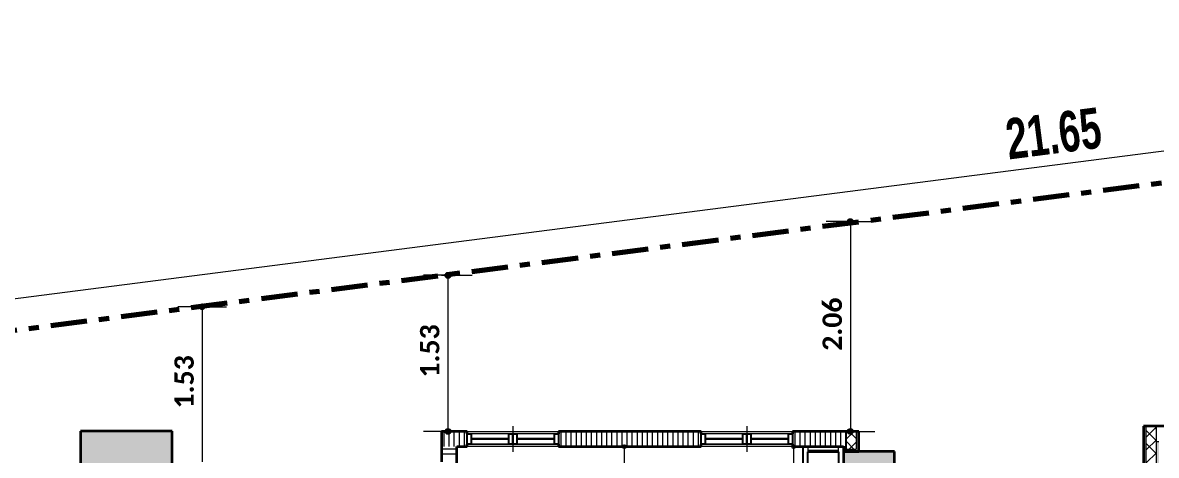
# Model space of a CAD drawing. Header units: metres. Extents: x -144 to 1000, y -717 to 29.
# Drawn here: x 783.11 to 794.25, y -548.41 to -544.15 of the extents above; entities that cross this region are included whole.
import ezdxf

# ---------------------------------------------------------------- set-up
doc = ezdxf.new("R2010")
doc.units = ezdxf.units.M
doc.linetypes.add('Dash Dot 3_16_', pattern=[0.595313, 0.357187, -0.119063, 0, -0.119063])
doc.layers.get('0').update_dxf_attribs({"color": 1})
for name, color, linetype, lineweight in [('A-ANNO-DIMS', 1, 'Continuous', 9), ('A-DETL', 1, 'Continuous', 9), ('A-DETL-GENF', 1, 'Continuous', 9), ('A-DETL-THIN', 1, 'Continuous', 9), ('A-GENM', 1, 'Continuous', 9), ('A-GLAZ', 1, 'Continuous', 9), ('A-WALL', 4, 'Continuous', 9), ('S-COLS', 7, 'Continuous', 9)]:
    doc.layers.add(name, color=color, linetype=linetype, lineweight=lineweight)
doc.layers.add('A-WALL-PATT', color=7, linetype='Continuous', lineweight=35, true_color=0x9c9c9c)
doc.styles.add('Britannic Bold_B_1', font='', dxfattribs={"width": 0.7, "height": 0.4})
doc.styles.add('Calibri_B_3', font='calibrib.ttf', dxfattribs={"height": 0.15})
doc.styles.get('Britannic Bold_B_1').set_extended_font_data('Britannic Bold', bold=True)

# ---------------------------------------------------------------- blocks, each defined once
blk = doc.blocks.new('G')
at = {"layer": 'A-ANNO-DIMS', "lineweight": 25, "true_color": 0x0000ff}
h = blk.add_hatch(color=5, dxfattribs=at)
edge = h.paths.add_edge_path()
edge.add_arc((785.839, -489.607), 0.025, 0, 360)
h = blk.add_hatch(color=5, dxfattribs=at)
edge = h.paths.add_edge_path()
edge.add_arc((781.882, -490.135), 0.025, 0, 360)
h = blk.add_hatch(color=5, dxfattribs=at)
edge = h.paths.add_edge_path()
edge.add_arc((779.467, -490.444), 0.025, 0, 360)
h = blk.add_hatch(color=5, dxfattribs=at)
edge = h.paths.add_edge_path()
edge.add_arc((781.882, -491.67), 0.025, 0, 360)
h = blk.add_hatch(color=5, dxfattribs=at)
edge = h.paths.add_edge_path()
edge.add_arc((785.839, -491.67), 0.025, 0, 360)
at = {"layer": 'A-ANNO-DIMS', "lineweight": 25}
h = blk.add_hatch(color=256, dxfattribs=at)
edge = h.paths.add_edge_path()
edge.add_arc((783.616, -491.82), 0.015, 0, 360)
h = blk.add_hatch(color=256, dxfattribs=at)
edge = h.paths.add_edge_path()
edge.add_arc((785.28, -491.82), 0.015, 0, 360)
at = {"layer": 'A-WALL-PATT', "true_color": 0x747474}
h = blk.add_hatch(color=8, dxfattribs=at)
h.paths.add_polyline_path([(788.721, -500.769), (788.746, -500.769), (788.746, -500.669), (788.721, -500.669), (788.721, -500.694)])
h.paths.add_polyline_path([(788.721, -499.669), (788.746, -499.668), (788.746, -499.344), (788.721, -499.344), (788.721, -499.668)])
h.paths.add_polyline_path([(788.721, -499.244), (788.746, -499.244), (788.746, -497.269), (788.721, -497.269), (788.721, -499.219)])
h.paths.add_polyline_path([(788.746, -497.119), (788.746, -492.169), (788.721, -492.169), (788.721, -497.119)])
h.paths.add_polyline_path([(788.746, -492.019), (788.746, -491.62), (788.721, -491.62), (788.721, -492.019)])
at = {"layer": 'A-WALL-PATT', "lineweight": 5, "true_color": 0x747474}
blk.add_hatch(color=8, dxfattribs=at).paths.add_polyline_path([(785.921, -491.869), (785.921, -491.67), (785.896, -491.67), (785.896, -491.869)])
at = {"layer": 'A-WALL-PATT', "true_color": 0x747474}
blk.add_hatch(color=8, dxfattribs=at).paths.add_polyline_path([(785.771, -491.869), (785.896, -491.869), (785.896, -491.844), (785.796, -491.844), (785.796, -491.82), (785.771, -491.82), (785.771, -491.857)])
at = {"layer": 'A-WALL-PATT', "lineweight": 5, "true_color": 0x747474}
h = blk.add_hatch(color=8, dxfattribs=at)
h.paths.add_polyline_path([(788.846, -500.769), (788.871, -500.769), (788.871, -500.669), (788.796, -500.669), (788.796, -500.694), (788.846, -500.694)])
h.paths.add_polyline_path([(788.836, -499.669), (788.871, -499.668), (788.871, -496.47), (788.846, -496.47), (788.846, -499.644), (788.796, -499.644), (788.796, -499.669)])
h.paths.add_polyline_path([(788.871, -496.32), (788.871, -494.92), (788.846, -494.92), (788.846, -496.32), (788.869, -496.32)])
h.paths.add_polyline_path([(788.871, -494.77), (788.871, -491.77), (788.846, -491.77), (788.846, -494.77), (788.853, -494.77)])
at = {"layer": 'S-COLS', "true_color": 0x5b5b5b}
h = blk.add_hatch(color=251, dxfattribs=at)
h.paths.add_polyline_path([(778.071, -511.619), (778.571, -511.619), (778.571, -510.719), (778.071, -510.719), (778.071, -511.443)])
h.paths.add_polyline_path([(796.371, -511.619), (796.371, -510.719), (795.871, -510.719), (795.871, -511.619), (796.317, -511.619)])
h.paths.add_polyline_path([(786.271, -511.619), (786.271, -510.719), (785.771, -510.719), (785.771, -511.619)])
h.paths.add_polyline_path([(778.132, -503.919), (778.571, -503.919), (778.571, -503.219), (778.071, -503.219), (778.071, -503.919)])
h.paths.add_polyline_path([(792.071, -503.919), (792.571, -503.919), (792.571, -500.769), (792.071, -500.769), (792.071, -503.769)])
h.paths.add_polyline_path([(795.971, -503.919), (796.371, -503.919), (796.371, -503.219), (795.971, -503.219), (795.971, -503.737)])
h.paths.add_polyline_path([(781.971, -503.919), (783.971, -503.919), (783.97, -503.419), (782.271, -503.419), (782.271, -501.269), (783.971, -501.269), (783.971, -500.769), (781.971, -500.769), (781.971, -503.772)])
h.paths.add_polyline_path([(786.271, -503.919), (786.271, -503.019), (785.771, -503.019), (785.771, -503.919), (785.921, -503.919)])
h.paths.add_polyline_path([(785.771, -501.669), (786.271, -501.669), (786.271, -500.769), (785.771, -500.769), (785.771, -500.809)])
h.paths.add_polyline_path([(778.071, -501.469), (778.571, -501.469), (778.571, -500.768), (778.071, -500.768), (778.071, -500.843)])
h.paths.add_polyline_path([(796.371, -501.469), (796.371, -501.469), (796.371, -500.768), (795.971, -500.769), (795.971, -501.469), (796.246, -501.469)])
h.paths.add_polyline_path([(786.121, -492.769), (786.271, -492.769), (786.271, -491.869), (785.771, -491.869), (785.771, -492.769), (786.021, -492.769)])
h.paths.add_polyline_path([(796.371, -492.769), (796.371, -491.869), (795.871, -491.869), (795.871, -492.769), (796.296, -492.769)])
h.paths.add_polyline_path([(779.171, -492.169), (779.171, -491.669), (778.271, -491.669), (778.271, -492.169), (778.764, -492.169)])
at = {"layer": 'A-ANNO-DIMS', "color": 5, "true_color": 0x0000ff}
for p, q in [((777.251, -490.412), (798.727, -487.649)), ((785.839, -489.607), (785.599, -489.607)), ((785.839, -489.607), (785.839, -491.67)), ((785.839, -489.607), (786.079, -489.607)), ((781.882, -490.135), (781.642, -490.135)), ((781.882, -490.135), (781.882, -491.67)), ((781.882, -490.135), (782.122, -490.135)), ((779.467, -490.444), (779.227, -490.444)), ((779.467, -490.444), (779.467, -491.97)), ((779.467, -490.444), (779.707, -490.444)), ((781.882, -491.67), (781.642, -491.67)), ((781.882, -491.67), (782.122, -491.67)), ((785.839, -491.67), (785.599, -491.67)), ((785.839, -491.67), (786.079, -491.67))]:
    blk.add_line(p, q, dxfattribs=at)
at = {"layer": 'A-ANNO-DIMS'}
for p, q in [((783.616, -491.82), (783.536, -491.82)), ((783.616, -491.82), (783.616, -494.77)), ((783.616, -491.82), (783.916, -491.82)), ((785.28, -491.82), (785.2, -491.82)), ((785.28, -491.82), (785.28, -492.769)), ((785.28, -491.82), (785.58, -491.82))]:
    blk.add_line(p, q, dxfattribs=at)
at = {"layer": 'A-ANNO-DIMS', "color": 5, "lineweight": 25, "true_color": 0x0000ff}
for centre in [(785.839, -489.607), (781.882, -490.135), (779.467, -490.444), (781.882, -491.67), (785.839, -491.67)]:
    blk.add_circle(centre, 0.025, dxfattribs=at)
at = {"layer": 'A-ANNO-DIMS', "lineweight": 25}
for centre in [(783.616, -491.82), (785.28, -491.82)]:
    blk.add_circle(centre, 0.015, dxfattribs=at)
at = {"layer": 'A-DETL', "color": 7, "linetype": 'Dash Dot 3_16_', "lineweight": 70}
blk.add_line((777.29, -490.718), (798.766, -487.954), dxfattribs=at)
at = {"layer": 'A-DETL', "color": 253, "true_color": 0xb6b6b6}
for p, q in [((785.921, -489.607), (785.821, -489.607)), ((781.821, -490.135), (781.881, -490.135)), ((779.447, -490.444), (779.507, -490.444)), ((779.447, -490.444), (779.507, -490.444))]:
    blk.add_line(p, q, dxfattribs=at)
at = {"layer": 'A-DETL-GENF', "lineweight": 25}
for p, q in [((782.071, -491.695), (782.111, -491.695)), ((782.071, -491.795), (782.071, -491.695)), ((782.111, -491.695), (782.111, -491.795)), ((782.481, -491.695), (782.521, -491.695)), ((782.481, -491.795), (782.481, -491.695)), ((782.521, -491.695), (782.521, -491.795)), ((782.521, -491.695), (782.561, -491.695)), ((782.521, -491.795), (782.521, -491.695)), ((782.561, -491.695), (782.561, -491.795)), ((782.931, -491.695), (782.971, -491.695)), ((782.931, -491.795), (782.931, -491.695)), ((782.971, -491.695), (782.971, -491.795)), ((784.371, -491.695), (784.411, -491.695)), ((784.371, -491.795), (784.371, -491.695)), ((784.411, -491.695), (784.411, -491.795)), ((784.781, -491.695), (784.821, -491.695)), ((784.781, -491.795), (784.781, -491.695)), ((784.821, -491.695), (784.821, -491.795)), ((784.821, -491.695), (784.861, -491.695)), ((784.821, -491.795), (784.821, -491.695)), ((784.861, -491.695), (784.861, -491.795)), ((785.231, -491.695), (785.271, -491.695)), ((785.231, -491.795), (785.231, -491.695)), ((785.271, -491.695), (785.271, -491.795)), ((782.111, -491.795), (782.071, -491.795)), ((782.521, -491.795), (782.481, -491.795)), ((782.561, -491.795), (782.521, -491.795)), ((782.971, -491.795), (782.931, -491.795)), ((784.411, -491.795), (784.371, -491.795)), ((784.821, -491.795), (784.781, -491.795)), ((784.861, -491.795), (784.821, -491.795)), ((785.271, -491.795), (785.231, -491.795))]:
    blk.add_line(p, q, dxfattribs=at)
at = {"layer": 'A-DETL-GENF'}
for p, q in [((782.481, -491.695), (782.111, -491.695)), ((782.481, -491.74), (782.111, -491.74)), ((782.931, -491.695), (782.561, -491.695)), ((782.931, -491.74), (782.561, -491.74)), ((784.781, -491.695), (784.411, -491.695)), ((784.781, -491.74), (784.411, -491.74)), ((785.231, -491.695), (784.861, -491.695)), ((785.231, -491.74), (784.861, -491.74)), ((782.481, -491.75), (782.111, -491.75)), ((782.481, -491.795), (782.111, -491.795)), ((782.931, -491.75), (782.561, -491.75)), ((782.931, -491.795), (782.561, -491.795)), ((784.781, -491.75), (784.411, -491.75)), ((784.781, -491.795), (784.411, -491.795)), ((785.231, -491.75), (784.861, -491.75)), ((785.231, -491.795), (784.861, -491.795))]:
    blk.add_line(p, q, dxfattribs=at)
at = {"layer": 'A-DETL-GENF', "color": 251, "true_color": 0x535353}
blk.add_line((785.421, -491.854), (785.721, -491.854), dxfattribs=at)
at = {"layer": 'A-DETL-THIN'}
for p, q in [((785.721, -491.82), (785.421, -491.82)), ((785.421, -491.82), (785.421, -492.719)), ((785.721, -492.719), (785.721, -491.82))]:
    blk.add_line(p, q, dxfattribs=at)
at = {"layer": 'A-GENM', "lineweight": 25}
for p, q in [((785.771, -491.82), (785.371, -491.82)), ((785.371, -491.82), (785.371, -492.769)), ((785.771, -492.769), (785.771, -491.82)), ((785.421, -491.87), (785.721, -491.87)), ((785.421, -492.719), (785.421, -491.87)), ((785.721, -491.87), (785.721, -492.719))]:
    blk.add_line(p, q, dxfattribs=at)
at = {"layer": 'A-GLAZ'}
for p, q in [((782.521, -491.62), (782.521, -491.87)), ((784.821, -491.62), (784.821, -491.87)), ((782.071, -491.795), (782.071, -491.695)), ((782.521, -491.695), (782.071, -491.695)), ((782.521, -491.795), (782.521, -491.695)), ((782.521, -491.795), (782.521, -491.695)), ((782.971, -491.695), (782.521, -491.695)), ((782.971, -491.795), (782.971, -491.695)), ((784.371, -491.795), (784.371, -491.695)), ((784.821, -491.695), (784.371, -491.695)), ((784.821, -491.795), (784.821, -491.695)), ((784.821, -491.795), (784.821, -491.695)), ((785.271, -491.695), (784.821, -491.695)), ((785.271, -491.795), (785.271, -491.695)), ((782.071, -491.795), (782.521, -491.795)), ((782.521, -491.795), (782.971, -491.795)), ((784.371, -491.795), (784.821, -491.795)), ((784.821, -491.795), (785.271, -491.795))]:
    blk.add_line(p, q, dxfattribs=at)
at = {"layer": 'A-WALL', "lineweight": 35}
for p, q in [((788.721, -491.62), (788.721, -492.019)), ((789.571, -491.62), (788.721, -491.62)), ((782.071, -491.67), (781.821, -491.67)), ((781.821, -491.67), (781.821, -491.97)), ((782.071, -491.695), (782.071, -491.67)), ((784.371, -491.67), (782.971, -491.67)), ((782.971, -491.67), (782.971, -491.695)), ((784.371, -491.695), (784.371, -491.67)), ((785.921, -491.67), (785.271, -491.67)), ((785.271, -491.67), (785.271, -491.695)), ((785.921, -491.869), (785.921, -491.67)), ((781.971, -491.82), (782.071, -491.82)), ((781.971, -494.77), (781.971, -491.82)), ((782.071, -491.82), (782.071, -491.795)), ((782.971, -491.795), (782.971, -491.82)), ((782.971, -491.82), (784.371, -491.82)), ((784.371, -491.82), (784.371, -491.795)), ((785.271, -491.795), (785.271, -491.82)), ((785.271, -491.82), (785.771, -491.82)), ((785.771, -491.82), (785.771, -491.869)), ((785.771, -491.869), (785.921, -491.869))]:
    blk.add_line(p, q, dxfattribs=at)
at = {"layer": 'A-WALL'}
for p, q in [((788.746, -499.244), (788.746, -491.62)), ((788.846, -499.644), (788.846, -491.62)), ((782.071, -491.67), (782.971, -491.67)), ((784.371, -491.67), (785.271, -491.67)), ((785.796, -491.67), (785.796, -491.844)), ((785.896, -491.67), (785.896, -491.844)), ((782.971, -491.82), (782.071, -491.82)), ((785.271, -491.82), (784.371, -491.82)), ((785.771, -491.82), (785.796, -491.82)), ((785.796, -491.844), (785.896, -491.844)), ((788.846, -491.77), (788.871, -491.77))]:
    blk.add_line(p, q, dxfattribs=at)
at = {"layer": 'A-WALL-PATT', "color": 1, "lineweight": 5, "true_color": 0xff0000}
for p, q in [((788.746, -491.726), (788.846, -491.626)), ((785.796, -491.748), (785.875, -491.67)), ((785.896, -491.74), (785.825, -491.67)), ((788.846, -491.763), (788.746, -491.663)), ((788.846, -491.653), (788.83, -491.637)), ((785.873, -491.844), (785.796, -491.767)), ((785.827, -491.844), (785.896, -491.776)), ((788.746, -491.853), (788.846, -491.753)), ((788.846, -491.89), (788.746, -491.79)), ((788.746, -491.98), (788.846, -491.88))]:
    blk.add_line(p, q, dxfattribs=at)
at = {"layer": 'A-WALL-PATT', "color": 8, "lineweight": 5, "true_color": 0x727272}
for p, q in [((781.845, -491.82), (781.845, -491.67)), ((781.895, -491.82), (781.895, -491.67)), ((781.945, -491.82), (781.945, -491.67)), ((781.995, -491.82), (781.995, -491.67)), ((782.045, -491.82), (782.045, -491.67)), ((782.995, -491.82), (782.995, -491.67)), ((783.045, -491.82), (783.045, -491.67)), ((783.095, -491.82), (783.095, -491.67)), ((783.145, -491.82), (783.145, -491.67)), ((783.195, -491.82), (783.195, -491.67)), ((783.245, -491.82), (783.245, -491.67)), ((783.295, -491.82), (783.295, -491.67)), ((783.345, -491.82), (783.345, -491.67)), ((783.395, -491.82), (783.395, -491.67)), ((783.445, -491.82), (783.445, -491.67)), ((783.495, -491.82), (783.495, -491.67)), ((783.545, -491.82), (783.545, -491.67)), ((783.595, -491.82), (783.595, -491.67)), ((783.645, -491.82), (783.645, -491.67)), ((783.695, -491.82), (783.695, -491.67)), ((783.745, -491.82), (783.745, -491.67)), ((783.795, -491.82), (783.795, -491.67)), ((783.845, -491.82), (783.845, -491.67)), ((783.895, -491.82), (783.895, -491.67)), ((783.945, -491.82), (783.945, -491.67)), ((783.995, -491.82), (783.995, -491.67)), ((784.045, -491.82), (784.045, -491.67)), ((784.095, -491.82), (784.095, -491.67)), ((784.145, -491.82), (784.145, -491.67)), ((784.195, -491.82), (784.195, -491.67)), ((784.245, -491.82), (784.245, -491.67)), ((784.295, -491.82), (784.295, -491.67)), ((784.345, -491.82), (784.345, -491.67)), ((785.295, -491.82), (785.295, -491.67)), ((785.345, -491.82), (785.345, -491.67)), ((785.395, -491.82), (785.395, -491.67)), ((785.445, -491.82), (785.445, -491.67)), ((785.495, -491.82), (785.495, -491.67)), ((785.545, -491.82), (785.545, -491.67)), ((785.595, -491.82), (785.595, -491.67)), ((785.645, -491.82), (785.645, -491.67)), ((785.695, -491.82), (785.695, -491.67)), ((785.745, -491.82), (785.745, -491.67)), ((785.795, -491.82), (785.795, -491.67)), ((781.971, -491.845), (781.821, -491.845)), ((781.971, -491.895), (781.821, -491.895))]:
    blk.add_line(p, q, dxfattribs=at)
at = {"layer": 'S-COLS', "lineweight": 35}
for p, q in [((779.171, -491.669), (778.271, -491.669)), ((778.271, -491.669), (778.271, -492.169)), ((779.171, -492.169), (779.171, -491.669)), ((786.271, -491.869), (785.771, -491.869)), ((785.771, -491.869), (785.771, -492.769)), ((786.271, -492.769), (786.271, -491.869))]:
    blk.add_line(p, q, dxfattribs=at)
at = {"layer": 'A-ANNO-DIMS', "color": 5, "true_color": 0x0000ff, "attachment_point": 1}
for s, insert, char_height, width, rotation, line_spacing_factor, style in [('21.65', (787.345, -488.599), 0.4, 1.40028, 7.3333, 1.000203, 'Britannic Bold_B_1'), ('2.06', (785.565, -490.877), 0.19, 0.57208, 90, 1.158048, 'Calibri_B_3'), ('1.53', (781.608, -491.141), 0.19, 0.57208, 90, 1.158048, 'Calibri_B_3'), ('1.53', (779.194, -491.445), 0.19, 0.57208, 90, 1.158048, 'Calibri_B_3')]:
    blk.add_mtext(s, dxfattribs=dict(at, insert=insert, char_height=char_height, width=width, rotation=rotation, line_spacing_factor=line_spacing_factor, style=style))

msp = doc.modelspace()

# ---------------------------------------------------------------- block references
at = {"color": 3}
msp.add_blockref('G', (5.408, -56.506), dxfattribs=at)

doc.saveas('drawing.dxf')
